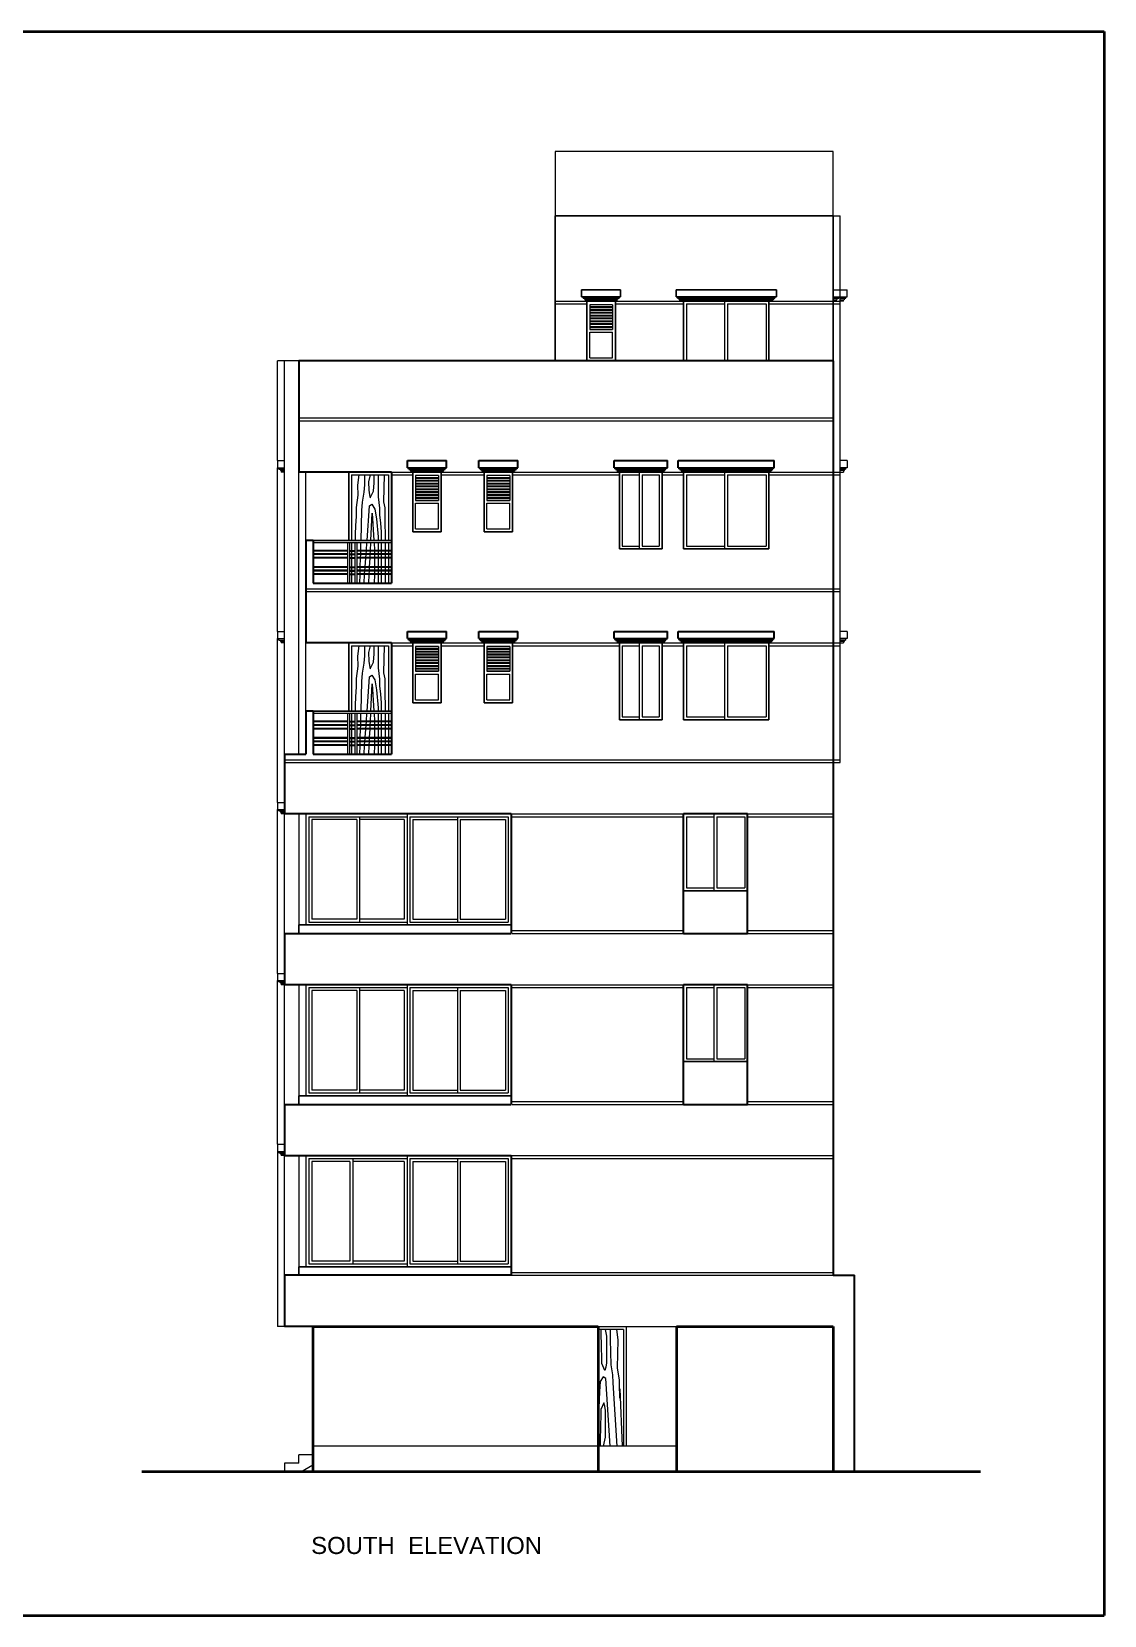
# Model space of a CAD drawing. Extents: x 56989 to 126435, y -562 to 4241.
# Drawn here: x 60211 to 60964, y 1133 to 2245 of the extents above; entities that cross this region are included whole.
import ezdxf
from ezdxf.enums import TextEntityAlignment as Align

# ---------------------------------------------------------------- set-up
doc = ezdxf.new("R2010")
doc.units = 0
doc.header["$MEASUREMENT"] = 0
for name, color, linetype, lineweight in [('cloumn', 1, 'CONTINUOUS', 30), ('COLOUM', 1, 'CONTINUOUS', 25), ('COLUMN', 10, 'CONTINUOUS', 25), ('DIM', 7, 'CONTINUOUS', 9), ('HASH-1', 120, 'CONTINUOUS', 9), ('hatch', 8, 'CONTINUOUS', 9), ('L COL', 1, 'CONTINUOUS', 30), ('OUT-L', 3, 'CONTINUOUS', 15), ('RAIL', 14, 'CONTINUOUS', 13), ('RAILL', 14, 'CONTINUOUS', 9), ('SHEET', 184, 'CONTINUOUS', 40), ('TEXT', 5, 'CONTINUOUS', 15), ('WALL', 32, 'CONTINUOUS', 25), ('wall2', 250, 'CONTINUOUS', 9), ('WIMDOW', 4, 'CONTINUOUS', 9), ('WIN', 253, 'CONTINUOUS', 9)]:
    doc.layers.add(name, color=color, linetype=linetype, lineweight=lineweight)
for name, color, linetype, lineweight, true_color in [('DOOR', 7, 'CONTINUOUS', 9, 0x6cf631), ('L WALL', 7, 'CONTINUOUS', 13, 0x424242), ('L-WALL', 7, 'CONTINUOUS', 13, 0x8f8f8f)]:
    doc.layers.add(name, color=color, linetype=linetype, lineweight=lineweight, true_color=true_color)
doc.styles.add('ARIAL', font='arial.ttf', dxfattribs={"width": 0.75})

msp = doc.modelspace()

# ---------------------------------------------------------------- linework, layer by layer
at = {"layer": 'cloumn', "ltscale": 50}
for p, q in [((60398.5, 2014.2), (60398.5, 1936.2)), ((60463.5, 1936.2), (60398.5, 1936.2)), ((60463.5, 1936.2), (60463.5, 1858.2)), ((60463.5, 1816.2), (60403.5, 1816.2)), ((60463.5, 1816.2), (60463.5, 1738.2)), ((60388.5, 1738.2), (60403.5, 1738.2)), ((60388.5, 1738.2), (60388.5, 1696.2)), ((60547.5, 1696.2), (60388.5, 1696.2)), ((60547.5, 1696.2), (60547.5, 1612.2)), ((60388.5, 1612.2), (60547.5, 1612.2)), ((60388.5, 1612.2), (60388.5, 1576.2)), ((60388.5, 1612.2), (60547.5, 1612.2)), ((60547.5, 1576.2), (60388.5, 1576.2)), ((60547.5, 1576.2), (60547.5, 1492.2)), ((60388.5, 1492.2), (60547.5, 1492.2)), ((60388.5, 1492.2), (60388.5, 1456.2)), ((60388.5, 1456.2), (60547.5, 1456.2)), ((60547.5, 1456.2), (60547.5, 1372.2)), ((60388.5, 1372.2), (60388.5, 1336.2)), ((60547.5, 1372.2), (60388.5, 1372.2)), ((60408.4, 1336.2), (60388.5, 1336.2))]:
    msp.add_line(p, q, dxfattribs=at)
at = {"layer": 'COLOUM', "ltscale": 0.25}
for p, q in [((60597, 2064.2), (60624.4, 2064.2)), ((60597, 2059.2), (60597, 2064.2)), ((60597, 2059.2), (60624.4, 2059.2)), ((60598, 2058.2), (60598, 2059.2)), ((60598, 2058.2), (60623.4, 2058.2)), ((60599.7, 2057.2), (60621.6, 2057.2)), ((60599.7, 2056.2), (60599.7, 2057.2)), ((60621.6, 2056.2), (60621.6, 2057.2)), ((60623.4, 2058.2), (60623.4, 2059.2)), ((60624.4, 2059.2), (60624.4, 2064.2)), ((60663.3, 2064.2), (60733.7, 2064.2)), ((60663.3, 2059.2), (60663.3, 2064.2)), ((60663.3, 2059.2), (60733.7, 2059.2)), ((60664.3, 2058.2), (60664.3, 2059.2)), ((60664.3, 2058.2), (60732.7, 2058.2)), ((60666, 2056.2), (60666, 2057.2)), ((60666, 2057.2), (60731, 2057.2)), ((60731, 2056.2), (60731, 2057.2)), ((60732.7, 2058.2), (60732.7, 2059.2)), ((60733.7, 2059.2), (60733.7, 2064.2)), ((60621.6, 2056.2), (60599.7, 2056.2)), ((60731, 2056.2), (60666, 2056.2)), ((60384.5, 1698.2), (60388.5, 1698.2)), ((60386.2, 1697.2), (60388.5, 1697.2)), ((60384.5, 1578.2), (60388.5, 1578.2)), ((60386.2, 1577.2), (60388.5, 1577.2))]:
    msp.add_line(p, q, dxfattribs=at)
for centre, start, end in [((60599.9, 2058.2), 179.6745, 263.1037), ((60621.5, 2058.2), 276.8963, 0.3255), ((60666.1, 2058.2), 179.6745, 263.1037), ((60730.9, 2058.2), 276.8963, 0.3255)]:
    msp.add_arc(centre, 1, start, end, dxfattribs=at)
at = {"layer": 'COLUMN', "ltscale": 0.25}
for p, q in [((60578.5, 2116.2), (60773.5, 2116.2)), ((60578.5, 2014.2), (60578.5, 2116.2)), ((60773.5, 2014.2), (60773.5, 2116.2))]:
    msp.add_line(p, q, dxfattribs=at)
at = {"layer": 'COLUMN'}
for p, q in [((60398.5, 1618.2), (60547.5, 1618.2)), ((60398.5, 1618.2), (60398.5, 1612.2)), ((60398.5, 1498.2), (60547.5, 1498.2)), ((60398.5, 1498.2), (60398.5, 1492.2)), ((60398.5, 1378.2), (60547.5, 1378.2)), ((60398.5, 1378.2), (60398.5, 1372.2))]:
    msp.add_line(p, q, dxfattribs=at)
at = {"layer": 'DIM', "ltscale": 30}
for p, q in [((60463.5, 1888.2), (60408.4, 1888.2)), ((60463.5, 1768.2), (60408.4, 1768.2))]:
    msp.add_line(p, q, dxfattribs=at)
at = {"layer": 'DOOR', "ltscale": 10}
for p, q in [((60433, 1881.2), (60408.6, 1881.2)), ((60433, 1880.7), (60408.6, 1880.7)), ((60433, 1858.2), (60433, 1886.8)), ((60434, 1886.8), (60434, 1858.2)), ((60434, 1881.2), (60438.1, 1881.2)), ((60434, 1880.7), (60438.1, 1880.7)), ((60438.1, 1858.2), (60438.1, 1886.8)), ((60439.1, 1886.8), (60439.1, 1858.2)), ((60463.5, 1881.2), (60439.1, 1881.2)), ((60463.5, 1880.7), (60439.1, 1880.7)), ((60433, 1878.7), (60408.5, 1878.7)), ((60433, 1878.2), (60408.5, 1878.2)), ((60433, 1876.2), (60408.5, 1876.2)), ((60433, 1875.7), (60408.5, 1875.7)), ((60433, 1869.7), (60408.5, 1869.7)), ((60433, 1869.7), (60408.5, 1869.7)), ((60433, 1869.2), (60408.5, 1869.2)), ((60434, 1878.7), (60438.1, 1878.7)), ((60434, 1878.2), (60438.1, 1878.2)), ((60434, 1876.2), (60438.1, 1876.2)), ((60434, 1875.7), (60438.1, 1875.7)), ((60434, 1869.7), (60438.1, 1869.7)), ((60434, 1869.7), (60438.1, 1869.7)), ((60434, 1869.2), (60438.1, 1869.2)), ((60463.5, 1878.7), (60439.1, 1878.7)), ((60463.5, 1878.2), (60439.1, 1878.2)), ((60463.5, 1876.2), (60439.1, 1876.2)), ((60463.5, 1875.7), (60439.1, 1875.7)), ((60463.5, 1869.7), (60439.1, 1869.7)), ((60463.5, 1869.2), (60439.1, 1869.2)), ((60433, 1867.2), (60408.5, 1867.2)), ((60433, 1866.7), (60408.5, 1866.7)), ((60433, 1864.7), (60408.5, 1864.7)), ((60433, 1864.2), (60408.5, 1864.2)), ((60434, 1867.2), (60438.1, 1867.2)), ((60434, 1866.7), (60438.1, 1866.7)), ((60434, 1864.7), (60438.1, 1864.7)), ((60434, 1864.2), (60438.1, 1864.2)), ((60463.5, 1867.2), (60439.1, 1867.2)), ((60463.5, 1866.7), (60439.1, 1866.7)), ((60463.5, 1864.7), (60439.1, 1864.7)), ((60463.5, 1864.2), (60439.1, 1864.2)), ((60433, 1758.7), (60408.5, 1758.7)), ((60433, 1758.2), (60408.5, 1758.2)), ((60433, 1761.2), (60408.6, 1761.2)), ((60433, 1760.7), (60408.6, 1760.7)), ((60433, 1738.2), (60433, 1766.8)), ((60434, 1766.8), (60434, 1738.2)), ((60434, 1761.2), (60438.1, 1761.2)), ((60434, 1760.7), (60438.1, 1760.7)), ((60434, 1758.7), (60438.1, 1758.7)), ((60434, 1758.2), (60438.1, 1758.2)), ((60438.1, 1738.2), (60438.1, 1766.8)), ((60439.1, 1766.8), (60439.1, 1738.2)), ((60463.5, 1761.2), (60439.1, 1761.2)), ((60463.5, 1760.7), (60439.1, 1760.7)), ((60463.5, 1758.7), (60439.1, 1758.7)), ((60463.5, 1758.2), (60439.1, 1758.2)), ((60433, 1756.2), (60408.5, 1756.2)), ((60433, 1755.7), (60408.5, 1755.7)), ((60433, 1749.7), (60408.5, 1749.7)), ((60433, 1749.7), (60408.5, 1749.7)), ((60433, 1749.2), (60408.5, 1749.2)), ((60433, 1747.2), (60408.5, 1747.2)), ((60433, 1746.7), (60408.5, 1746.7)), ((60434, 1756.2), (60438.1, 1756.2)), ((60434, 1755.7), (60438.1, 1755.7)), ((60434, 1749.7), (60438.1, 1749.7)), ((60434, 1749.7), (60438.1, 1749.7)), ((60434, 1749.2), (60438.1, 1749.2)), ((60434, 1747.2), (60438.1, 1747.2)), ((60434, 1746.7), (60438.1, 1746.7)), ((60463.5, 1756.2), (60439.1, 1756.2)), ((60463.5, 1755.7), (60439.1, 1755.7)), ((60463.5, 1749.7), (60439.1, 1749.7)), ((60463.5, 1749.2), (60439.1, 1749.2)), ((60463.5, 1747.2), (60439.1, 1747.2)), ((60463.5, 1746.7), (60439.1, 1746.7)), ((60433, 1744.7), (60408.5, 1744.7)), ((60433, 1744.2), (60408.5, 1744.2)), ((60434, 1744.7), (60438.1, 1744.7)), ((60434, 1744.2), (60438.1, 1744.2)), ((60463.5, 1744.7), (60439.1, 1744.7)), ((60463.5, 1744.2), (60439.1, 1744.2))]:
    msp.add_line(p, q, dxfattribs=at)
at = {"layer": 'HASH-1'}
for p, q in [((60383.5, 1944.2), (60383.5, 2014.2)), ((60388.5, 2014.2), (60383.5, 2014.2)), ((60383.5, 1824.2), (60383.5, 1939.2)), ((60383.5, 1704.2), (60383.5, 1819.2)), ((60383.5, 1584.2), (60383.5, 1699.2)), ((60383.5, 1464.2), (60383.5, 1579.2)), ((60383.5, 1459.2), (60383.5, 1336.2)), ((60388.5, 1336.2), (60383.5, 1336.2))]:
    msp.add_line(p, q, dxfattribs=at)
at = {"layer": 'hatch'}
for p, q in [((60449.1, 1888.2), (60450, 1907.4)), ((60450, 1907.4), (60451.2, 1888.2)), ((60448.6, 1878.7), (60448.7, 1880.7)), ((60448.7, 1881.2), (60449, 1886.8)), ((60451.3, 1886.8), (60451.6, 1881.2)), ((60451.6, 1880.7), (60451.6, 1878.7)), ((60448, 1867.2), (60448.1, 1869.2)), ((60448.2, 1869.7), (60448.5, 1875.7)), ((60448.5, 1876.2), (60448.6, 1878.2)), ((60451.6, 1875.7), (60451.5, 1869.7)), ((60451.6, 1869.2), (60451.5, 1867.2)), ((60451.6, 1878.2), (60451.6, 1876.2)), ((60447.6, 1858.2), (60447.9, 1864.2)), ((60447.9, 1864.7), (60448, 1866.7)), ((60451.6, 1864.2), (60451.3, 1858.2)), ((60451.5, 1866.7), (60451.6, 1864.7)), ((60449.1, 1768.2), (60450, 1787.4)), ((60450, 1787.4), (60451.2, 1768.2)), ((60448.5, 1756.2), (60448.6, 1758.2)), ((60448.6, 1758.7), (60448.7, 1760.7)), ((60448.7, 1761.2), (60449, 1766.8)), ((60451.3, 1766.8), (60451.6, 1761.2)), ((60451.6, 1760.7), (60451.6, 1758.7)), ((60451.6, 1758.2), (60451.6, 1756.2)), ((60447.9, 1744.7), (60448, 1746.7)), ((60448, 1747.2), (60448.1, 1749.2)), ((60448.2, 1749.7), (60448.5, 1755.7)), ((60451.6, 1755.7), (60451.5, 1749.7)), ((60451.6, 1749.2), (60451.5, 1747.2)), ((60451.5, 1746.7), (60451.6, 1744.7)), ((60447.6, 1738.2), (60447.9, 1744.2)), ((60451.6, 1744.2), (60451.3, 1738.2))]:
    msp.add_line(p, q, dxfattribs=at)
at = {"layer": 'hatch', "elevation": 0}
for points in [[(60440.6, 1934.2), (60439.7, 1926.9), (60440, 1919.9), (60438.7, 1911.3), (60438.7, 1905.3), (60438.3, 1898.4), (60438.1, 1892.5), (60438.1, 1888.2)], [(60442.2, 1888.2), (60442.8, 1909.2), (60443.1, 1915), (60444.4, 1922.1), (60444.8, 1927.1), (60444.8, 1934.2)], [(60448.5, 1934.2), (60447.5, 1929.4), (60447.7, 1923.5), (60448, 1920.3), (60448.6, 1918), (60448.6, 1918), (60450.8, 1922.8), (60451.1, 1925.7), (60451.4, 1928.3), (60451.4, 1934.2)], [(60454.2, 1934.2), (60454.2, 1918.8), (60455, 1910.8), (60455, 1906.1), (60455.8, 1900.2), (60456.3, 1894.1), (60456.3, 1888.2)], [(60458.3, 1934.2), (60458, 1915.3), (60458.8, 1911), (60458.8, 1904.7), (60458.8, 1897.8), (60459.2, 1894.4), (60459.2, 1888.2)], [(60446.4, 1888.2), (60448.1, 1912.5), (60449.8, 1913.6), (60449.8, 1913.6), (60451.9, 1910.2), (60453, 1903.3), (60454.2, 1890.6), (60454.2, 1888.2)], [(60441.9, 1878.7), (60442, 1880.7)], [(60442, 1881.2), (60442.1, 1886.8)], [(60445.7, 1878.7), (60445.9, 1880.7)], [(60445.9, 1881.2), (60446.3, 1886.8)], [(60454.2, 1886.8), (60454.2, 1881.2)], [(60454.2, 1880.7), (60454.2, 1878.7)], [(60456.3, 1886.8), (60456.3, 1881.2)], [(60456.3, 1880.7), (60456.3, 1878.7)], [(60459.2, 1886.8), (60459.2, 1881.2)], [(60459.2, 1880.7), (60459.2, 1878.7)], [(60441.5, 1864.7), (60441.6, 1869.2)], [(60441.6, 1869.7), (60441.8, 1875.7)], [(60441.8, 1876.2), (60441.9, 1878.2)], [(60444.7, 1864.7), (60445, 1869.2)], [(60445.1, 1869.7), (60445.5, 1875.7)], [(60445.5, 1876.2), (60445.7, 1878.2)], [(60454.2, 1878.2), (60454.2, 1876.2)], [(60454.2, 1875.7), (60454.2, 1869.7)], [(60454.2, 1869.2), (60454.2, 1867.2)], [(60456.3, 1878.2), (60456.3, 1876.2)], [(60456.3, 1875.7), (60456.3, 1869.7)], [(60456.3, 1869.2), (60456.3, 1867.2)], [(60459.2, 1878.2), (60459.2, 1876.2)], [(60459.2, 1875.7), (60459.2, 1869.7)], [(60459.2, 1869.2), (60459.2, 1867.2)], [(60441.3, 1858.2), (60441.5, 1864.2)], [(60444.3, 1858.2), (60444.7, 1864.2)], [(60454.2, 1866.7), (60454.2, 1864.7)], [(60454.2, 1864.2), (60454.2, 1858.2)], [(60456.3, 1866.7), (60456.3, 1864.7)], [(60456.3, 1864.2), (60456.3, 1858.2)], [(60459.2, 1866.7), (60459.2, 1864.7)], [(60459.2, 1864.2), (60459.2, 1858.2)], [(60440.6, 1814.2), (60439.7, 1806.9), (60440, 1799.9), (60438.7, 1791.3), (60438.7, 1785.3), (60438.3, 1778.4), (60438.1, 1772.5), (60438.1, 1768.2)], [(60442.2, 1768.2), (60442.8, 1789.2), (60443.1, 1795), (60444.4, 1802.1), (60444.8, 1807.1), (60444.8, 1814.2)], [(60448.5, 1814.2), (60447.5, 1809.4), (60447.7, 1803.5), (60448, 1800.3), (60448.6, 1798), (60448.6, 1798), (60450.8, 1802.8), (60451.1, 1805.7), (60451.4, 1808.3), (60451.4, 1814.2)], [(60454.2, 1814.2), (60454.2, 1798.8), (60455, 1790.8), (60455, 1786.1), (60455.8, 1780.2), (60456.3, 1774.1), (60456.3, 1768.2)], [(60458.3, 1814.2), (60458, 1795.3), (60458.8, 1791), (60458.8, 1784.7), (60458.8, 1777.8), (60459.2, 1774.4), (60459.2, 1768.2)], [(60446.4, 1768.2), (60448.1, 1792.5), (60449.8, 1793.6), (60449.8, 1793.6), (60451.9, 1790.2), (60453, 1783.3), (60454.2, 1770.6), (60454.2, 1768.2)], [(60441.8, 1756.2), (60441.9, 1758.2)], [(60441.9, 1758.7), (60442, 1760.7)], [(60442, 1761.2), (60442.1, 1766.8)], [(60445.5, 1756.2), (60445.7, 1758.2)], [(60445.7, 1758.7), (60445.9, 1760.7)], [(60445.9, 1761.2), (60446.3, 1766.8)], [(60454.2, 1766.8), (60454.2, 1761.2)], [(60454.2, 1760.7), (60454.2, 1758.7)], [(60454.2, 1758.2), (60454.2, 1756.2)], [(60456.3, 1766.8), (60456.3, 1761.2)], [(60456.3, 1760.7), (60456.3, 1758.7)], [(60456.3, 1758.2), (60456.3, 1756.2)], [(60459.2, 1766.8), (60459.2, 1761.2)], [(60459.2, 1760.7), (60459.2, 1758.7)], [(60459.2, 1758.2), (60459.2, 1756.2)], [(60441.5, 1744.7), (60441.6, 1749.2)], [(60441.6, 1749.7), (60441.8, 1755.7)], [(60444.7, 1744.7), (60445, 1749.2)], [(60445.1, 1749.7), (60445.5, 1755.7)], [(60454.2, 1755.7), (60454.2, 1749.7)], [(60454.2, 1749.2), (60454.2, 1747.2)], [(60454.2, 1746.7), (60454.2, 1744.7)], [(60456.3, 1755.7), (60456.3, 1749.7)], [(60456.3, 1749.2), (60456.3, 1747.2)], [(60456.3, 1746.7), (60456.3, 1744.7)], [(60459.2, 1755.7), (60459.2, 1749.7)], [(60459.2, 1749.2), (60459.2, 1747.2)], [(60459.2, 1746.7), (60459.2, 1744.7)], [(60441.3, 1738.2), (60441.5, 1744.2)], [(60444.3, 1738.2), (60444.7, 1744.2)], [(60454.2, 1744.2), (60454.2, 1738.2)], [(60456.3, 1744.2), (60456.3, 1738.2)], [(60459.2, 1744.2), (60459.2, 1738.2)], [(60613.5, 1334.2), (60614.5, 1329.4), (60614.4, 1310.8), (60614.1, 1307.7), (60613.4, 1305.3), (60613.4, 1305.3), (60611.2, 1310.2), (60610.9, 1325.7), (60610.6, 1328.3), (60610.6, 1334.2)], [(60621.9, 1252.2), (60619.2, 1296.6), (60618.9, 1302.4), (60617.7, 1309.4), (60617.2, 1327.1), (60617.2, 1334.2)], [(60621.4, 1334.2), (60622.4, 1326.9), (60622, 1307.2), (60623.3, 1298.6), (60623.3, 1292.7), (60623.8, 1285.8), (60623.9, 1292.5), (60625.5, 1252.2)], [(60617.1, 1252.2), (60613.9, 1299.8), (60612.2, 1300.9), (60612.2, 1300.9), (60610.1, 1297.5), (60609.6, 1290.6), (60609.6, 1290.6), (60608.5, 1267.4)], [(60612.4, 1252.2), (60613.8, 1258.6), (60613.7, 1277.2), (60613.3, 1280.4), (60612.7, 1282.7), (60612.7, 1282.7), (60610.5, 1277.9), (60610.2, 1262.4), (60609.9, 1259.7), (60609.9, 1252.2)]]:
    msp.add_lwpolyline(points, dxfattribs=at)
at = {"layer": 'L COL', "ltscale": 0.25}
for p, q in [((60773.5, 2014.2), (60398.5, 2014.2)), ((60474.8, 1944.2), (60502.2, 1944.2)), ((60474.8, 1939.2), (60474.8, 1944.2)), ((60474.8, 1939.2), (60502.2, 1939.2)), ((60475.8, 1938.2), (60475.8, 1939.2)), ((60475.8, 1938.2), (60501.2, 1938.2)), ((60477.6, 1937.2), (60499.5, 1937.2)), ((60477.6, 1936.2), (60477.6, 1937.2)), ((60499.5, 1936.2), (60477.6, 1936.2)), ((60499.5, 1936.2), (60499.5, 1937.2)), ((60501.2, 1938.2), (60501.2, 1939.2)), ((60502.2, 1939.2), (60502.2, 1944.2)), ((60524.8, 1944.2), (60552.2, 1944.2)), ((60524.8, 1939.2), (60524.8, 1944.2)), ((60524.8, 1939.2), (60552.2, 1939.2)), ((60525.8, 1938.2), (60525.8, 1939.2)), ((60525.8, 1938.2), (60551.2, 1938.2)), ((60527.6, 1937.2), (60549.5, 1937.2)), ((60527.6, 1936.2), (60527.6, 1937.2)), ((60549.5, 1936.2), (60527.6, 1936.2)), ((60549.5, 1936.2), (60549.5, 1937.2)), ((60551.2, 1938.2), (60551.2, 1939.2)), ((60552.2, 1939.2), (60552.2, 1944.2)), ((60619.8, 1944.2), (60657.2, 1944.2)), ((60619.8, 1939.2), (60619.8, 1944.2)), ((60619.8, 1939.2), (60657.2, 1939.2)), ((60620.8, 1938.2), (60620.8, 1939.2)), ((60620.8, 1938.2), (60656.2, 1938.2)), ((60622.5, 1936.2), (60622.5, 1937.2)), ((60622.5, 1937.2), (60654.5, 1937.2)), ((60654.5, 1936.2), (60622.5, 1936.2)), ((60654.5, 1936.2), (60654.5, 1937.2)), ((60656.2, 1938.2), (60656.2, 1939.2)), ((60657.2, 1939.2), (60657.2, 1944.2)), ((60664.8, 1944.2), (60732.2, 1944.2)), ((60664.8, 1939.2), (60664.8, 1944.2)), ((60664.8, 1939.2), (60732.2, 1939.2)), ((60665.8, 1938.2), (60665.8, 1939.2)), ((60665.8, 1938.2), (60731.2, 1938.2)), ((60667.5, 1936.2), (60667.5, 1937.2)), ((60667.5, 1937.2), (60729.5, 1937.2)), ((60729.5, 1936.2), (60667.5, 1936.2)), ((60729.5, 1936.2), (60729.5, 1937.2)), ((60731.2, 1938.2), (60731.2, 1939.2)), ((60732.2, 1939.2), (60732.2, 1944.2)), ((60403.5, 1888.2), (60403.5, 1816.2)), ((60408.5, 1888.2), (60403.5, 1888.2)), ((60408.5, 1888.2), (60408.5, 1858.2)), ((60408.5, 1858.2), (60463.5, 1858.2)), ((60474.8, 1824.2), (60502.2, 1824.2)), ((60474.8, 1819.2), (60474.8, 1824.2)), ((60502.2, 1819.2), (60502.2, 1824.2)), ((60524.8, 1824.2), (60552.2, 1824.2)), ((60524.8, 1819.2), (60524.8, 1824.2)), ((60552.2, 1819.2), (60552.2, 1824.2)), ((60619.8, 1824.2), (60657.2, 1824.2)), ((60619.8, 1819.2), (60619.8, 1824.2)), ((60657.2, 1819.2), (60657.2, 1824.2)), ((60664.8, 1824.2), (60732.2, 1824.2)), ((60664.8, 1819.2), (60664.8, 1824.2)), ((60732.2, 1819.2), (60732.2, 1824.2)), ((60474.8, 1819.2), (60502.2, 1819.2)), ((60475.8, 1818.2), (60475.8, 1819.2)), ((60475.8, 1818.2), (60501.2, 1818.2)), ((60477.6, 1817.2), (60499.5, 1817.2)), ((60477.6, 1816.2), (60477.6, 1817.2)), ((60499.5, 1816.2), (60477.6, 1816.2)), ((60499.5, 1816.2), (60499.5, 1817.2)), ((60501.2, 1818.2), (60501.2, 1819.2)), ((60524.8, 1819.2), (60552.2, 1819.2)), ((60525.8, 1818.2), (60525.8, 1819.2)), ((60525.8, 1818.2), (60551.2, 1818.2)), ((60527.6, 1817.2), (60549.5, 1817.2)), ((60527.6, 1816.2), (60527.6, 1817.2)), ((60549.5, 1816.2), (60527.6, 1816.2)), ((60549.5, 1816.2), (60549.5, 1817.2)), ((60551.2, 1818.2), (60551.2, 1819.2)), ((60619.8, 1819.2), (60657.2, 1819.2)), ((60620.8, 1818.2), (60620.8, 1819.2)), ((60620.8, 1818.2), (60656.2, 1818.2)), ((60622.5, 1816.2), (60622.5, 1817.2)), ((60622.5, 1817.2), (60654.5, 1817.2)), ((60623.5, 1816.2), (60622.5, 1816.2)), ((60653.5, 1816.2), (60623.5, 1816.2)), ((60654.5, 1816.2), (60637.4, 1816.2)), ((60654.5, 1816.2), (60654.5, 1817.2)), ((60656.2, 1818.2), (60656.2, 1819.2)), ((60664.8, 1819.2), (60732.2, 1819.2)), ((60665.8, 1818.2), (60665.8, 1819.2)), ((60665.8, 1818.2), (60731.2, 1818.2)), ((60667.5, 1816.2), (60667.5, 1817.2)), ((60667.5, 1817.2), (60729.5, 1817.2)), ((60729.5, 1816.2), (60667.5, 1816.2)), ((60729.5, 1816.2), (60729.5, 1817.2)), ((60731.2, 1818.2), (60731.2, 1819.2)), ((60403.5, 1768.2), (60403.5, 1738.2)), ((60408.5, 1768.2), (60403.5, 1768.2)), ((60408.5, 1768.2), (60408.5, 1738.2)), ((60408.5, 1738.2), (60463.5, 1738.2))]:
    msp.add_line(p, q, dxfattribs=at)
at = {"layer": 'L COL', "ltscale": 50}
for p, q in [((60773.5, 2014.2), (60773.5, 1372.2)), ((60668.5, 1612.2), (60668.5, 1696.2)), ((60713.5, 1696.2), (60668.5, 1696.2)), ((60713.5, 1612.2), (60713.5, 1696.2)), ((60668.5, 1612.2), (60713.5, 1612.2)), ((60668.5, 1492.2), (60668.5, 1576.2)), ((60713.5, 1576.2), (60668.5, 1576.2)), ((60713.5, 1492.2), (60713.5, 1576.2)), ((60668.5, 1492.2), (60713.5, 1492.2)), ((60773.5, 1372.2), (60788.5, 1372.2)), ((60788.5, 1234.2), (60788.5, 1372.2))]:
    msp.add_line(p, q, dxfattribs=at)
at = {"layer": 'L COL', "ltscale": 0.25}
for centre, start, end in [((60477.7, 1938.2), 179.6745, 263.1037), ((60499.3, 1938.2), 276.8963, 0.3255), ((60527.7, 1938.2), 179.6745, 263.1037), ((60549.3, 1938.2), 276.8963, 0.3255), ((60622.6, 1938.2), 179.6745, 263.1037), ((60654.4, 1938.2), 276.8963, 0.3255), ((60667.6, 1938.2), 179.6745, 263.1037), ((60729.4, 1938.2), 276.8963, 0.3255), ((60477.7, 1818.2), 179.6745, 263.1037), ((60499.3, 1818.2), 276.8963, 0.3255), ((60527.7, 1818.2), 179.6745, 263.1037), ((60549.3, 1818.2), 276.8963, 0.3255), ((60622.6, 1818.2), 179.6745, 263.1037), ((60654.4, 1818.2), 276.8963, 0.3255), ((60667.6, 1818.2), 179.6745, 263.1037), ((60729.4, 1818.2), 276.8963, 0.3255)]:
    msp.add_arc(centre, 1, start, end, dxfattribs=at)
at = {"layer": 'L WALL', "ltscale": 50}
for p, q in [((60578.5, 2056.2), (60599.7, 2056.2)), ((60578.5, 2054.2), (60600.7, 2054.2)), ((60620.7, 2054.2), (60668.5, 2054.2)), ((60621.6, 2056.2), (60667.5, 2056.2)), ((60728.5, 2054.2), (60778.5, 2054.2)), ((60729.5, 2056.2), (60778.5, 2056.2)), ((60398.5, 1974.2), (60773.5, 1974.2)), ((60398.5, 1972.2), (60773.5, 1972.2)), ((60463.5, 1936.2), (60477.6, 1936.2)), ((60499.5, 1936.2), (60527.6, 1936.2)), ((60549.5, 1936.2), (60622.5, 1936.2)), ((60654.5, 1936.2), (60667.5, 1936.2)), ((60729.5, 1936.2), (60778.5, 1936.2)), ((60463.5, 1934.2), (60478.5, 1934.2)), ((60498.5, 1934.2), (60528.5, 1934.2)), ((60548.5, 1934.2), (60623.5, 1934.2)), ((60653.5, 1934.2), (60668.5, 1934.2)), ((60728.5, 1934.2), (60778.5, 1934.2)), ((60403.5, 1854.2), (60778.5, 1854.2)), ((60403.5, 1852.2), (60778.5, 1852.2)), ((60463.5, 1816.2), (60477.6, 1816.2)), ((60463.5, 1814.2), (60478.5, 1814.2)), ((60498.5, 1814.2), (60528.5, 1814.2)), ((60499.5, 1816.2), (60527.6, 1816.2)), ((60548.5, 1814.2), (60623.5, 1814.2)), ((60549.5, 1816.2), (60622.5, 1816.2)), ((60653.5, 1814.2), (60668.5, 1814.2)), ((60654.5, 1816.2), (60667.5, 1816.2)), ((60728.5, 1814.2), (60778.5, 1814.2)), ((60729.5, 1816.2), (60778.5, 1816.2)), ((60388.5, 1734.2), (60778.5, 1734.2)), ((60388.5, 1732.2), (60778.5, 1732.2)), ((60388.5, 1612.2), (60388.5, 1696.2)), ((60547.5, 1696.2), (60668.5, 1696.2)), ((60547.5, 1694.2), (60668.5, 1694.2)), ((60713.5, 1696.2), (60772.9, 1696.2)), ((60713.5, 1694.2), (60772.9, 1694.2)), ((60548.2, 1614.2), (60668.5, 1614.2)), ((60713.5, 1614.2), (60773.5, 1614.2)), ((60548.2, 1612.2), (60668.5, 1612.2)), ((60713.5, 1612.2), (60773.5, 1612.2)), ((60388.5, 1492.2), (60388.5, 1576.2)), ((60547.5, 1576.2), (60668.5, 1576.2)), ((60547.5, 1574.2), (60668.5, 1574.2)), ((60713.5, 1576.2), (60772.9, 1576.2)), ((60713.5, 1574.2), (60772.9, 1574.2)), ((60548.2, 1494.2), (60668.5, 1494.2)), ((60548.2, 1492.2), (60668.5, 1492.2)), ((60713.5, 1494.2), (60773.5, 1494.2)), ((60713.5, 1492.2), (60773.5, 1492.2)), ((60388.5, 1372.2), (60388.5, 1456.2)), ((60547.5, 1456.2), (60772.9, 1456.2)), ((60547.5, 1454.2), (60772.9, 1454.2)), ((60547.5, 1374.2), (60773.5, 1374.2)), ((60547.5, 1372.2), (60773.5, 1372.2)), ((60398.4, 1240.2), (60398.4, 1246.2)), ((60408.4, 1246.2), (60398.4, 1246.2)), ((60388.4, 1240.2), (60388.4, 1234.2)), ((60398.4, 1240.2), (60388.4, 1240.2))]:
    msp.add_line(p, q, dxfattribs=at)
at = {"layer": 'L WALL'}
for p, q in [((60388.5, 1738.2), (60388.5, 2014.2)), ((60398.5, 2014.2), (60388.5, 2014.2)), ((60663.5, 1252.2), (60408.4, 1252.2))]:
    msp.add_line(p, q, dxfattribs=at)
at = {"layer": 'L-WALL', "ltscale": 0.25}
for p, q in [((60773.5, 2064.2), (60778.5, 2064.2)), ((60773.5, 2059.2), (60778.5, 2059.2)), ((60773.5, 2058.2), (60777.5, 2058.2)), ((60773.5, 2057.2), (60775.8, 2057.2)), ((60775.8, 2056.2), (60775.8, 2057.2)), ((60777.5, 2058.2), (60777.5, 2059.2)), ((60778.5, 2059.2), (60778.5, 2064.2)), ((60778.5, 2064.2), (60783.5, 2064.2)), ((60778.5, 2059.2), (60783.5, 2059.2)), ((60778.5, 2058.2), (60782.5, 2058.2)), ((60778.5, 2057.2), (60780.8, 2057.2)), ((60780.8, 2056.2), (60780.8, 2057.2)), ((60782.5, 2058.2), (60782.5, 2059.2)), ((60783.5, 2059.2), (60783.5, 2064.2)), ((60775.8, 2056.2), (60773.5, 2056.2)), ((60780.8, 2056.2), (60778.5, 2056.2)), ((60383.5, 1944.2), (60383.5, 1939.2)), ((60383.5, 1939.2), (60388.5, 1939.2)), ((60384.5, 1938.2), (60388.5, 1938.2)), ((60386.2, 1937.2), (60388.5, 1937.2)), ((60388.5, 1936.2), (60386.2, 1936.2)), ((60783.5, 1939.2), (60778.5, 1939.2)), ((60782.5, 1938.2), (60778.5, 1938.2)), ((60780.8, 1937.2), (60778.5, 1937.2)), ((60778.5, 1936.2), (60780.8, 1936.2)), ((60783.5, 1944.2), (60783.5, 1939.2)), ((60383.5, 1824.2), (60383.5, 1819.2)), ((60783.5, 1824.2), (60783.5, 1819.2)), ((60383.5, 1819.2), (60388.5, 1819.2)), ((60384.5, 1818.2), (60388.5, 1818.2)), ((60386.2, 1817.2), (60388.5, 1817.2)), ((60388.5, 1816.2), (60386.2, 1816.2)), ((60783.5, 1819.2), (60778.5, 1819.2)), ((60782.5, 1818.2), (60778.5, 1818.2)), ((60780.8, 1817.2), (60778.5, 1817.2)), ((60778.5, 1816.2), (60780.8, 1816.2)), ((60383.5, 1704.2), (60383.5, 1699.2)), ((60383.5, 1699.2), (60388.5, 1699.2)), ((60388.5, 1696.2), (60386.2, 1696.2)), ((60383.5, 1584.2), (60383.5, 1579.2)), ((60383.5, 1579.2), (60388.5, 1579.2)), ((60388.5, 1576.2), (60386.2, 1576.2)), ((60383.5, 1464.2), (60383.5, 1459.2)), ((60383.5, 1459.2), (60388.5, 1459.2)), ((60384.5, 1458.2), (60388.5, 1458.2)), ((60386.2, 1457.2), (60388.5, 1457.2)), ((60388.5, 1456.2), (60386.2, 1456.2))]:
    msp.add_line(p, q, dxfattribs=at)
at = {"layer": 'L-WALL', "ltscale": 50}
for p, q in [((60383.5, 1944.2), (60388.5, 1944.2)), ((60384.5, 1938.2), (60384.5, 1939.2)), ((60386.2, 1937.2), (60386.2, 1936.2)), ((60783.5, 1944.2), (60778.5, 1944.2)), ((60780.8, 1937.2), (60780.8, 1936.2)), ((60782.5, 1938.2), (60782.5, 1939.2)), ((60383.5, 1824.2), (60388.5, 1824.2)), ((60783.5, 1824.2), (60778.5, 1824.2)), ((60384.5, 1818.2), (60384.5, 1819.2)), ((60386.2, 1817.2), (60386.2, 1816.2)), ((60780.8, 1817.2), (60780.8, 1816.2)), ((60782.5, 1818.2), (60782.5, 1819.2)), ((60383.5, 1704.2), (60388.5, 1704.2)), ((60384.5, 1698.2), (60384.5, 1699.2)), ((60386.2, 1697.2), (60386.2, 1696.2)), ((60383.5, 1584.2), (60388.5, 1584.2)), ((60384.5, 1578.2), (60384.5, 1579.2)), ((60386.2, 1577.2), (60386.2, 1576.2)), ((60383.5, 1464.2), (60388.5, 1464.2)), ((60384.5, 1458.2), (60384.5, 1459.2)), ((60386.2, 1457.2), (60386.2, 1456.2))]:
    msp.add_line(p, q, dxfattribs=at)
at = {"layer": 'L-WALL', "ltscale": 0.25}
for centre, start, end in [((60775.7, 2058.2), 276.8963, 0.3255), ((60780.7, 2058.2), 276.8963, 0.3255), ((60386.4, 1938.2), 179.6745, 263.1037), ((60780.7, 1938.2), 276.8963, 0.3255), ((60386.4, 1818.2), 179.6745, 263.1037), ((60780.7, 1818.2), 276.8963, 0.3255), ((60386.4, 1698.2), 179.6745, 263.1037), ((60386.4, 1578.2), 179.6745, 263.1037), ((60386.4, 1458.2), 179.6745, 263.1037)]:
    msp.add_arc(centre, 1, start, end, dxfattribs=at)
at = {"layer": 'OUT-L', "ltscale": 50}
msp.add_line((60773.5, 2116.2), (60778.5, 2116.2), dxfattribs=at)
at = {"layer": 'OUT-L', "linetype": 'ByBlock', "ltscale": 0.25}
for p, q in [((60778.5, 1732.2), (60778.5, 2116.2)), ((60773.5, 1732.2), (60778.5, 1732.2))]:
    msp.add_line(p, q, dxfattribs=at)
at = {"layer": 'RAIL', "ltscale": 50}
for p, q in [((60398.5, 1738.2), (60398.5, 1936.2)), ((60403.5, 1888.2), (60403.5, 1936.2)), ((60403.5, 1768.2), (60403.5, 1816.2)), ((60400, 1234.2), (60408.4, 1239.2))]:
    msp.add_line(p, q, dxfattribs=at)
at = {"layer": 'RAILL', "linetype": 'ByBlock', "ltscale": 0.25}
for p, q in [((60773.5, 2161.2), (60578.5, 2161.2)), ((60578.5, 2161.2), (60578.5, 2116.2)), ((60773.5, 2116.2), (60773.5, 2161.2))]:
    msp.add_line(p, q, dxfattribs=at)
at = {"layer": 'RAILL', "ltscale": 10}
for p, q in [((60408.5, 1888.2, 138), (60463.5, 1888.2, 62.1)), ((60408.5, 1886.8, 234.6), (60463.5, 1886.8, 132.5)), ((60408.5, 1768.2, 138), (60463.5, 1768.2, 62.1)), ((60408.5, 1766.8, 234.6), (60463.5, 1766.8, 132.5))]:
    msp.add_line(p, q, dxfattribs=at)
at = {"layer": 'SHEET', "linetype": 'Continuous'}
for p, q in [((59458, 2245.4), (60963.9, 2245.4)), ((60963.9, 2245.4), (60963.9, 1133.4)), ((59458, 1133.4), (60963.9, 1133.4)), ((59458, 1133.4), (60963.9, 1133.4))]:
    msp.add_line(p, q, dxfattribs=at)
at = {"layer": 'SHEET', "ltscale": 0.25}
for p, q in [((60408.4, 1336.2), (60608.5, 1336.2)), ((60408.4, 1336.2), (60408.4, 1234.2)), ((60608.5, 1336.2), (60608.5, 1234.2)), ((60663.5, 1336.2), (60773.5, 1336.2)), ((60663.5, 1336.2), (60663.5, 1234.2)), ((60773.5, 1336.2), (60773.5, 1234.2))]:
    msp.add_line(p, q, dxfattribs=at)
at = {"layer": 'SHEET', "ltscale": 30}
msp.add_line((60877.1, 1234.2), (60288.2, 1234.2), dxfattribs=at)
at = {"layer": 'WALL'}
for p, q in [((60600.7, 2014.2), (60600.7, 2056.2)), ((60620.7, 2014.2), (60620.7, 2056.2)), ((60668.5, 2056.2), (60668.5, 2014.2)), ((60728.5, 2056.2), (60728.5, 2014.2)), ((60433.5, 1936.2), (60433.5, 1888.2)), ((60478.5, 1894.2), (60478.5, 1936.2)), ((60498.5, 1894.2), (60498.5, 1936.2)), ((60528.5, 1894.2), (60528.5, 1936.2)), ((60548.5, 1894.2), (60548.5, 1936.2)), ((60623.5, 1882.2), (60623.5, 1936.2)), ((60653.5, 1936.2), (60623.5, 1936.2)), ((60653.5, 1882.2), (60653.5, 1936.2)), ((60668.5, 1936.2), (60668.5, 1882.2)), ((60728.5, 1936.2), (60728.5, 1882.2)), ((60478.5, 1894.2), (60498.5, 1894.2)), ((60528.5, 1894.2), (60548.5, 1894.2)), ((60623.5, 1882.2), (60653.5, 1882.2)), ((60668.5, 1882.2), (60728.5, 1882.2)), ((60433.5, 1816.2), (60433.5, 1768.2)), ((60478.5, 1774.2), (60478.5, 1816.2)), ((60498.5, 1774.2), (60498.5, 1816.2)), ((60528.5, 1774.2), (60528.5, 1816.2)), ((60548.5, 1774.2), (60548.5, 1816.2)), ((60623.5, 1762.2), (60623.5, 1816.2)), ((60653.5, 1762.2), (60653.5, 1816.2)), ((60668.5, 1816.2), (60668.5, 1762.2)), ((60728.5, 1816.2), (60728.5, 1762.2)), ((60478.5, 1774.2), (60498.5, 1774.2)), ((60528.5, 1774.2), (60548.5, 1774.2)), ((60623.5, 1762.2), (60653.5, 1762.2)), ((60668.5, 1762.2), (60728.5, 1762.2)), ((60668.5, 1642.2), (60713.5, 1642.2)), ((60668.5, 1522.2), (60713.5, 1522.2))]:
    msp.add_line(p, q, dxfattribs=at)
at = {"layer": 'wall2'}
for p, q in [((60608.5, 1336.2), (60663.5, 1336.2)), ((60628.5, 1252.2), (60628.5, 1336.2))]:
    msp.add_line(p, q, dxfattribs=at)
at = {"layer": 'WIMDOW', "ltscale": 10}
for p, q in [((60602.7, 2053.7), (60602.7, 2036.3)), ((60618.6, 2053.7), (60602.7, 2053.7)), ((60618.6, 2052.2), (60602.7, 2052.2)), ((60618.6, 2051.7), (60602.7, 2051.7)), ((60618.6, 2050.2), (60602.7, 2050.2)), ((60618.6, 2049.7), (60602.7, 2049.7)), ((60618.6, 2048.2), (60602.7, 2048.2)), ((60618.6, 2047.7), (60602.7, 2047.7)), ((60618.6, 2046.2), (60602.7, 2046.2)), ((60618.6, 2053.7), (60618.6, 2036.3)), ((60670.5, 2054.2), (60670.5, 2014.2)), ((60670.5, 2054.2), (60697.4, 2054.2)), ((60697.4, 2056.2), (60697.4, 2014.2)), ((60699.4, 2054.2), (60699.4, 2014.2)), ((60699.4, 2054.2), (60726.5, 2054.2)), ((60726.5, 2054.2), (60726.5, 2014.2)), ((60618.6, 2045.7), (60602.7, 2045.7)), ((60618.6, 2044.2), (60602.7, 2044.2)), ((60618.6, 2043.7), (60602.7, 2043.7)), ((60618.6, 2042.2), (60602.7, 2042.2)), ((60618.6, 2041.7), (60602.7, 2041.7)), ((60618.6, 2040.2), (60602.7, 2040.2)), ((60618.6, 2039.7), (60602.7, 2039.7)), ((60618.6, 2038.2), (60602.7, 2038.2)), ((60618.6, 2037.7), (60602.7, 2037.7)), ((60618.6, 2036.3), (60602.7, 2036.3)), ((60602.7, 2036.3), (60618.6, 2036.3)), ((60602.7, 2034.3), (60618.6, 2034.3)), ((60602.7, 2016.3), (60602.7, 2034.3)), ((60618.6, 2016.3), (60618.6, 2034.3)), ((60602.7, 2016.3), (60618.6, 2016.3)), ((60637.4, 1936.2), (60637.4, 1882.2)), ((60697.4, 1936.2), (60697.4, 1882.2)), ((60480.5, 1933.7), (60480.5, 1916.3)), ((60496.5, 1933.7), (60480.5, 1933.7)), ((60496.5, 1932.2), (60480.5, 1932.2)), ((60496.5, 1931.7), (60480.5, 1931.7)), ((60496.5, 1930.2), (60480.5, 1930.2)), ((60496.5, 1929.7), (60480.5, 1929.7)), ((60496.5, 1928.2), (60480.5, 1928.2)), ((60496.5, 1927.7), (60480.5, 1927.7)), ((60496.5, 1926.2), (60480.5, 1926.2)), ((60496.5, 1925.7), (60480.5, 1925.7)), ((60496.5, 1924.2), (60480.5, 1924.2)), ((60496.5, 1923.7), (60480.5, 1923.7)), ((60496.5, 1933.7), (60496.5, 1916.3)), ((60530.5, 1933.7), (60530.5, 1916.3)), ((60546.5, 1933.7), (60530.5, 1933.7)), ((60546.5, 1932.2), (60530.5, 1932.2)), ((60546.5, 1931.7), (60530.5, 1931.7)), ((60546.5, 1930.2), (60530.5, 1930.2)), ((60546.5, 1929.7), (60530.5, 1929.7)), ((60546.5, 1928.2), (60530.5, 1928.2)), ((60546.5, 1927.7), (60530.5, 1927.7)), ((60546.5, 1926.2), (60530.5, 1926.2)), ((60546.5, 1925.7), (60530.5, 1925.7)), ((60546.5, 1924.2), (60530.5, 1924.2)), ((60546.5, 1923.7), (60530.5, 1923.7)), ((60546.5, 1933.7), (60546.5, 1916.3)), ((60625.5, 1934.2), (60625.5, 1884.2)), ((60625.5, 1934.2), (60637.4, 1934.2)), ((60639.4, 1934.2), (60639.4, 1884.2)), ((60639.4, 1934.2), (60651.5, 1934.2)), ((60651.5, 1934.2), (60651.5, 1884.2)), ((60670.5, 1934.2), (60670.5, 1884.2)), ((60670.5, 1934.2), (60697.4, 1934.2)), ((60699.4, 1934.2), (60699.4, 1884.2)), ((60699.4, 1934.2), (60726.5, 1934.2)), ((60726.5, 1934.2), (60726.5, 1884.2)), ((60496.5, 1922.2), (60480.5, 1922.2)), ((60496.5, 1921.7), (60480.5, 1921.7)), ((60496.5, 1920.2), (60480.5, 1920.2)), ((60496.5, 1919.7), (60480.5, 1919.7)), ((60496.5, 1918.2), (60480.5, 1918.2)), ((60496.5, 1917.7), (60480.5, 1917.7)), ((60496.5, 1916.3), (60480.5, 1916.3)), ((60480.5, 1916.3), (60496.5, 1916.3)), ((60480.5, 1914.3), (60496.5, 1914.3)), ((60480.5, 1896.3), (60480.5, 1914.3)), ((60496.5, 1896.3), (60496.5, 1914.3)), ((60546.5, 1922.2), (60530.5, 1922.2)), ((60546.5, 1921.7), (60530.5, 1921.7)), ((60546.5, 1920.2), (60530.5, 1920.2)), ((60546.5, 1919.7), (60530.5, 1919.7)), ((60546.5, 1918.2), (60530.5, 1918.2)), ((60546.5, 1917.7), (60530.5, 1917.7)), ((60546.5, 1916.3), (60530.5, 1916.3)), ((60530.5, 1916.3), (60546.5, 1916.3)), ((60530.5, 1914.3), (60546.5, 1914.3)), ((60530.5, 1896.3), (60530.5, 1914.3)), ((60546.5, 1896.3), (60546.5, 1914.3)), ((60480.5, 1896.3), (60496.5, 1896.3)), ((60530.5, 1896.3), (60546.5, 1896.3)), ((60625.5, 1884.2), (60637.4, 1884.2)), ((60639.4, 1884.2), (60651.5, 1884.2)), ((60670.5, 1884.2), (60697.4, 1884.2)), ((60699.4, 1884.2), (60726.5, 1884.2)), ((60480.5, 1813.7), (60480.5, 1796.3)), ((60496.5, 1813.7), (60480.5, 1813.7)), ((60496.5, 1813.7), (60496.5, 1796.3)), ((60530.5, 1813.7), (60530.5, 1796.3)), ((60546.5, 1813.7), (60530.5, 1813.7)), ((60546.5, 1813.7), (60546.5, 1796.3)), ((60625.5, 1814.2), (60625.5, 1764.2)), ((60625.5, 1814.2), (60637.4, 1814.2)), ((60637.4, 1816.2), (60637.4, 1762.2)), ((60639.4, 1814.2), (60639.4, 1764.2)), ((60639.4, 1814.2), (60651.5, 1814.2)), ((60651.5, 1814.2), (60651.5, 1764.2)), ((60670.5, 1814.2), (60670.5, 1764.2)), ((60670.5, 1814.2), (60697.4, 1814.2)), ((60697.4, 1816.2), (60697.4, 1762.2)), ((60699.4, 1814.2), (60699.4, 1764.2)), ((60699.4, 1814.2), (60726.5, 1814.2)), ((60726.5, 1814.2), (60726.5, 1764.2)), ((60496.5, 1812.2), (60480.5, 1812.2)), ((60496.5, 1811.7), (60480.5, 1811.7)), ((60496.5, 1810.2), (60480.5, 1810.2)), ((60496.5, 1809.7), (60480.5, 1809.7)), ((60496.5, 1808.2), (60480.5, 1808.2)), ((60496.5, 1807.7), (60480.5, 1807.7)), ((60496.5, 1806.2), (60480.5, 1806.2)), ((60496.5, 1805.7), (60480.5, 1805.7)), ((60496.5, 1804.2), (60480.5, 1804.2)), ((60496.5, 1803.7), (60480.5, 1803.7)), ((60496.5, 1802.2), (60480.5, 1802.2)), ((60496.5, 1801.7), (60480.5, 1801.7)), ((60546.5, 1812.2), (60530.5, 1812.2)), ((60546.5, 1811.7), (60530.5, 1811.7)), ((60546.5, 1810.2), (60530.5, 1810.2)), ((60546.5, 1809.7), (60530.5, 1809.7)), ((60546.5, 1808.2), (60530.5, 1808.2)), ((60546.5, 1807.7), (60530.5, 1807.7)), ((60546.5, 1806.2), (60530.5, 1806.2)), ((60546.5, 1805.7), (60530.5, 1805.7)), ((60546.5, 1804.2), (60530.5, 1804.2)), ((60546.5, 1803.7), (60530.5, 1803.7)), ((60546.5, 1802.2), (60530.5, 1802.2)), ((60546.5, 1801.7), (60530.5, 1801.7)), ((60496.5, 1800.2), (60480.5, 1800.2)), ((60496.5, 1799.7), (60480.5, 1799.7)), ((60496.5, 1798.2), (60480.5, 1798.2)), ((60496.5, 1797.7), (60480.5, 1797.7)), ((60496.5, 1796.3), (60480.5, 1796.3)), ((60480.5, 1796.3), (60496.5, 1796.3)), ((60480.5, 1794.3), (60496.5, 1794.3)), ((60480.5, 1776.3), (60480.5, 1794.3)), ((60496.5, 1776.3), (60496.5, 1794.3)), ((60546.5, 1800.2), (60530.5, 1800.2)), ((60546.5, 1799.7), (60530.5, 1799.7)), ((60546.5, 1798.2), (60530.5, 1798.2)), ((60546.5, 1797.7), (60530.5, 1797.7)), ((60546.5, 1796.3), (60530.5, 1796.3)), ((60530.5, 1796.3), (60546.5, 1796.3)), ((60530.5, 1794.3), (60546.5, 1794.3)), ((60530.5, 1776.3), (60530.5, 1794.3)), ((60546.5, 1776.3), (60546.5, 1794.3)), ((60480.5, 1776.3), (60496.5, 1776.3)), ((60530.5, 1776.3), (60546.5, 1776.3)), ((60625.5, 1764.2), (60637.4, 1764.2)), ((60639.4, 1764.2), (60651.5, 1764.2)), ((60670.5, 1764.2), (60697.4, 1764.2)), ((60699.4, 1764.2), (60726.5, 1764.2)), ((60398.5, 1696.2), (60398.5, 1618.2)), ((60403.5, 1696.2), (60403.5, 1618.2)), ((60405.5, 1694.2), (60405.5, 1620.2)), ((60405.5, 1694.2), (60474.5, 1694.2)), ((60407.5, 1692.2), (60407.5, 1622.2)), ((60439.1, 1692.2), (60407.5, 1692.2)), ((60439.1, 1692.2), (60439.1, 1622.2)), ((60441.1, 1694.2), (60441.1, 1620.2)), ((60472.5, 1692.2), (60441.1, 1692.2)), ((60472.5, 1692.2), (60472.5, 1622.2)), ((60474.5, 1696.2), (60474.5, 1618.2)), ((60476.5, 1694.2), (60476.5, 1620.2)), ((60476.5, 1694.2), (60545.5, 1694.2)), ((60478.5, 1692.2), (60509.8, 1692.2)), ((60478.5, 1692.2), (60478.5, 1622.2)), ((60509.8, 1694.2), (60509.8, 1620.2)), ((60511.8, 1692.2), (60511.8, 1622.2)), ((60511.8, 1692.2), (60543.5, 1692.2)), ((60543.5, 1692.2), (60543.5, 1622.2)), ((60545.5, 1694.2), (60545.5, 1620.2)), ((60670.5, 1694.2), (60670.5, 1644.2)), ((60670.5, 1694.2), (60689.9, 1694.2)), ((60689.9, 1696.2), (60689.9, 1642.2)), ((60691.9, 1694.2), (60691.9, 1644.2)), ((60691.9, 1694.2), (60711.5, 1694.2)), ((60711.5, 1694.2), (60711.5, 1644.2)), ((60670.5, 1644.2), (60689.9, 1644.2)), ((60691.9, 1644.2), (60711.5, 1644.2)), ((60405.5, 1620.2), (60474.5, 1620.2)), ((60439.1, 1622.2), (60407.5, 1622.2)), ((60472.5, 1622.2), (60441.1, 1622.2)), ((60476.5, 1620.2), (60545.5, 1620.2)), ((60478.5, 1622.2), (60509.8, 1622.2)), ((60511.8, 1622.2), (60543.5, 1622.2)), ((60398.5, 1576.2), (60398.5, 1498.2)), ((60403.5, 1576.2), (60403.5, 1498.2)), ((60405.5, 1574.2), (60405.5, 1500.2)), ((60405.5, 1574.2), (60474.5, 1574.2)), ((60407.5, 1572.2), (60407.5, 1502.2)), ((60439.1, 1572.2), (60407.5, 1572.2)), ((60439.1, 1572.2), (60439.1, 1502.2)), ((60441.1, 1574.2), (60441.1, 1500.2)), ((60472.5, 1572.2), (60441.1, 1572.2)), ((60472.5, 1572.2), (60472.5, 1502.2)), ((60474.5, 1576.2), (60474.5, 1498.2)), ((60476.5, 1574.2), (60476.5, 1500.2)), ((60476.5, 1574.2), (60545.5, 1574.2)), ((60478.5, 1572.2), (60509.8, 1572.2)), ((60478.5, 1572.2), (60478.5, 1502.2)), ((60509.8, 1574.2), (60509.8, 1500.2)), ((60511.8, 1572.2), (60511.8, 1502.2)), ((60511.8, 1572.2), (60543.5, 1572.2)), ((60543.5, 1572.2), (60543.5, 1502.2)), ((60545.5, 1574.2), (60545.5, 1500.2)), ((60670.5, 1574.2), (60670.5, 1524.2)), ((60670.5, 1574.2), (60689.9, 1574.2)), ((60689.9, 1576.2), (60689.9, 1522.2)), ((60691.9, 1574.2), (60691.9, 1524.2)), ((60691.9, 1574.2), (60711.5, 1574.2)), ((60711.5, 1574.2), (60711.5, 1524.2)), ((60670.5, 1524.2), (60689.9, 1524.2)), ((60691.9, 1524.2), (60711.5, 1524.2)), ((60439.1, 1502.2), (60407.5, 1502.2)), ((60472.5, 1502.2), (60441.1, 1502.2)), ((60478.5, 1502.2), (60509.8, 1502.2)), ((60511.8, 1502.2), (60543.5, 1502.2)), ((60405.5, 1500.2), (60474.5, 1500.2)), ((60476.5, 1500.2), (60545.5, 1500.2)), ((60398.5, 1456.2), (60398.5, 1378.2)), ((60403.5, 1456.2), (60403.5, 1378.2)), ((60405.5, 1454.2), (60405.5, 1380.2)), ((60405.5, 1454.2), (60474.5, 1454.2)), ((60407.5, 1452.2), (60407.5, 1382.2)), ((60434.3, 1452.2), (60407.5, 1452.2)), ((60434.3, 1452.2), (60434.3, 1382.2)), ((60436.3, 1454.2), (60436.3, 1380.2)), ((60472.5, 1452.2), (60436.3, 1452.2)), ((60472.5, 1452.2), (60472.5, 1382.2)), ((60474.5, 1456.2), (60474.5, 1378.2)), ((60476.5, 1454.2), (60476.5, 1380.2)), ((60476.5, 1454.2), (60545.5, 1454.2)), ((60478.5, 1452.2), (60509.8, 1452.2)), ((60478.5, 1452.2), (60478.5, 1382.2)), ((60509.8, 1454.2), (60509.8, 1380.2)), ((60511.8, 1452.2), (60511.8, 1382.2)), ((60511.8, 1452.2), (60543.5, 1452.2)), ((60543.5, 1452.2), (60543.5, 1382.2)), ((60545.5, 1454.2), (60545.5, 1380.2)), ((60405.5, 1380.2), (60474.5, 1380.2)), ((60434.3, 1382.2), (60407.5, 1382.2)), ((60472.5, 1382.2), (60436.3, 1382.2)), ((60476.5, 1380.2), (60545.5, 1380.2)), ((60478.5, 1382.2), (60509.8, 1382.2)), ((60511.8, 1382.2), (60543.5, 1382.2)), ((60626.5, 1334.2), (60608.5, 1334.2)), ((60626.5, 1334.2), (60626.5, 1252.2))]:
    msp.add_line(p, q, dxfattribs=at)
at = {"layer": 'WIN'}
for p, q in [((60435.5, 1934.2), (60435.5, 1888.2)), ((60435.5, 1934.2), (60461.5, 1934.2)), ((60461.5, 1934.2), (60461.5, 1888.2)), ((60435.5, 1886.8), (60435.5, 1881.2)), ((60435.5, 1880.7), (60435.5, 1878.7)), ((60461.5, 1886.8), (60461.5, 1881.2)), ((60461.5, 1880.7), (60461.5, 1878.7)), ((60435.5, 1878.2), (60435.5, 1876.2)), ((60435.5, 1875.7), (60435.5, 1869.7)), ((60435.5, 1869.2), (60435.5, 1867.2)), ((60461.5, 1878.2), (60461.5, 1876.2)), ((60461.5, 1875.7), (60461.5, 1869.7)), ((60461.5, 1869.2), (60461.5, 1867.2)), ((60435.5, 1866.7), (60435.5, 1864.7)), ((60435.5, 1864.2), (60435.5, 1858.2)), ((60461.5, 1866.7), (60461.5, 1864.7)), ((60461.5, 1864.2), (60461.5, 1858.2)), ((60435.5, 1814.2), (60435.5, 1768.2)), ((60435.5, 1814.2), (60461.5, 1814.2)), ((60461.5, 1814.2), (60461.5, 1768.2)), ((60435.5, 1766.8), (60435.5, 1761.2)), ((60435.5, 1760.7), (60435.5, 1758.7)), ((60435.5, 1758.2), (60435.5, 1756.2)), ((60461.5, 1766.8), (60461.5, 1761.2)), ((60461.5, 1760.7), (60461.5, 1758.7)), ((60461.5, 1758.2), (60461.5, 1756.2)), ((60435.5, 1755.7), (60435.5, 1749.7)), ((60435.5, 1749.2), (60435.5, 1747.2)), ((60435.5, 1746.7), (60435.5, 1744.7)), ((60461.5, 1755.7), (60461.5, 1749.7)), ((60461.5, 1749.2), (60461.5, 1747.2)), ((60461.5, 1746.7), (60461.5, 1744.7)), ((60435.5, 1744.2), (60435.5, 1738.2)), ((60461.5, 1744.2), (60461.5, 1738.2))]:
    msp.add_line(p, q, dxfattribs=at)
at = {"layer": 'WIN', "elevation": 0}
for points in [[(60461.6, 1880.7), (60461.5, 1880.2)], [(60461.8, 1881.3), (60461.7, 1881.2)], [(60461.6, 1760.7), (60461.5, 1760.2)], [(60461.8, 1761.3), (60461.7, 1761.2)]]:
    msp.add_lwpolyline(points, dxfattribs=at)

# ---------------------------------------------------------------- texts
at = {"layer": 'TEXT', "style": 'ARIAL'}
msp.add_text('SOUTH  ELEVATION ', height=12, dxfattribs=at).set_placement((60490.5, 1176.5), align=Align.CENTER)

doc.saveas('drawing.dxf')
